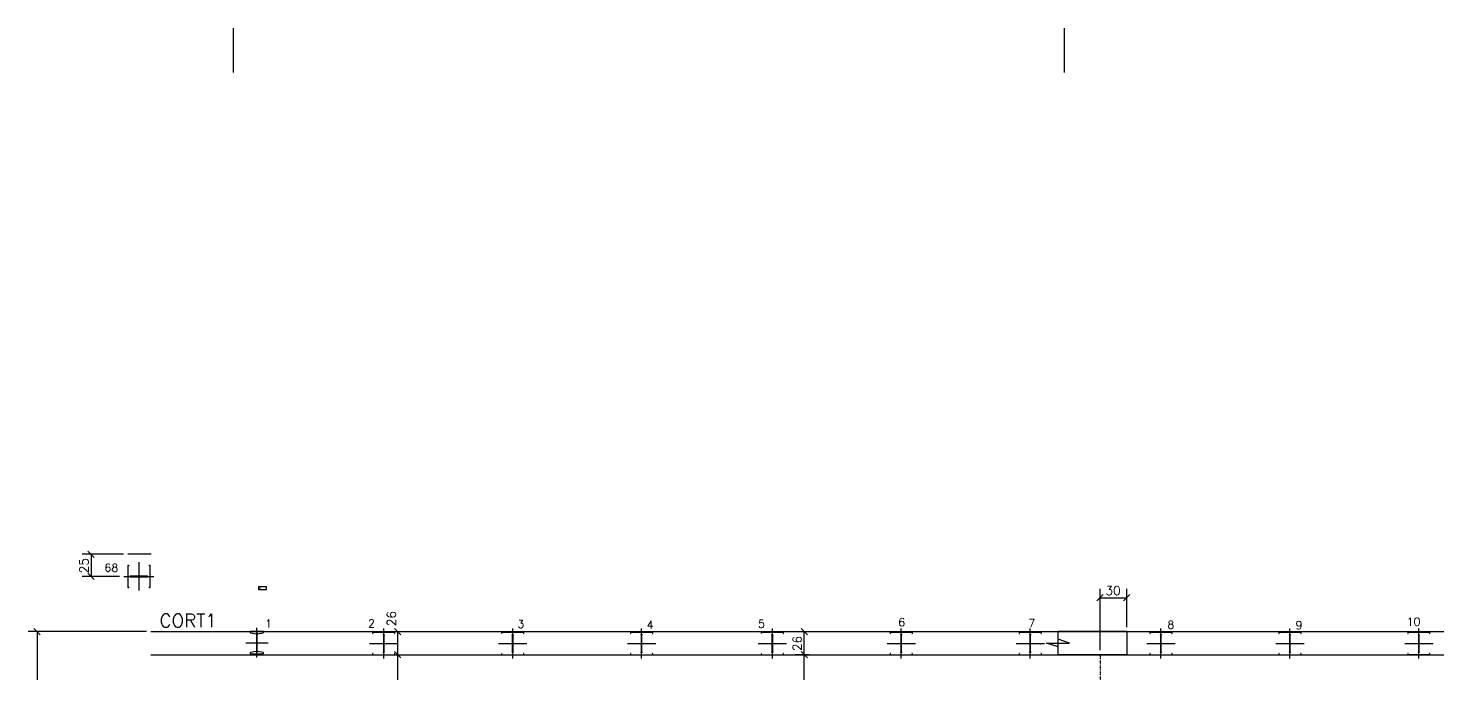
# Model space of a CAD drawing. Extents: x 1476 to 8419, y 491 to 3991.
# Drawn here: x 1997 to 3583, y 3264 to 3991 of the extents above; entities that cross this region are included whole.
import ezdxf

# ---------------------------------------------------------------- set-up
doc = ezdxf.new("R2010")
doc.units = 0
doc.header["$MEASUREMENT"] = 0
doc.linetypes.add('ESTILO_TQS_0004', pattern=[2, 0.5, -0.4, 0.1, -0.4, 0.1, -0.5])
for name, color, linetype in [('1', 1, 'CONTINUOUS'), ('2', 2, 'CONTINUOUS'), ('3', 3, 'CONTINUOUS'), ('4', 4, 'CONTINUOUS'), ('6', 6, 'CONTINUOUS'), ('8', 8, 'CONTINUOUS'), ('9', 9, 'CONTINUOUS')]:
    doc.layers.add(name, color=color, linetype=linetype)
doc.styles.get("Standard").update_dxf_attribs({"font": 'ROMANS.SHX'})

msp = doc.modelspace()

# ---------------------------------------------------------------- linework, layer by layer
at = {"layer": '1', "linetype": 'Continuous'}
for p, q in [((2135.482011, 3398.855621), (2109.481916, 3398.855621)), ((2135.243498, 3311.858), (5280.567632, 3311.858)), ((2135.172214, 3285.858), (5279.108891, 3285.858))]:
    msp.add_line(p, q, dxfattribs=at)
msp.add_lwpolyline([(2256.372716, 3359.135208), (2265.317392, 3359.135208), (2265.317392, 3361.998966), (2256.372716, 3361.998966), (2256.372716, 3359.135208)], dxfattribs=at)
at = {"layer": '2', "linetype": 'Continuous'}
for p, q in [((2064.598358, 3402.391155), (2071.669426, 3395.320087)), ((2064.598358, 3377.391155), (2071.669426, 3370.320087)), ((3199.211585, 3346.40884), (3206.282653, 3353.479908)), ((3229.211585, 3346.40884), (3236.282653, 3353.479908)), ((2003.843503, 3315.393534), (2010.914571, 3308.322466)), ((2416.548882, 3308.322466), (2409.477814, 3315.393534)), ((2873.665854, 3308.322466), (2866.594786, 3315.393534)), ((2416.548882, 3282.322466), (2409.477814, 3289.393534)), ((2416.548882, 3282.322466), (2409.477814, 3289.393534)), ((2873.665854, 3282.322466), (2866.594786, 3289.393534)), ((2873.665854, 3282.322466), (2866.594786, 3289.393534))]:
    msp.add_line(p, q, dxfattribs=at)
at = {"layer": '3', "linetype": 'Continuous'}
for p, q in [((2227.936033, 3990.679532), (2227.936033, 3940.680032)), ((3162.420141, 3990.679532), (3162.420141, 3940.680032))]:
    msp.add_line(p, q, dxfattribs=at)
at = {"layer": '3', "linetype": 'ESTILO_TQS_0004'}
msp.add_line((3202.747119, 3285.858), (3202.747119, 3200.787316), dxfattribs=at)
at = {"layer": '6', "linetype": 'Continuous'}
for p, q in [((2110.167414, 3386.355621), (2109.413327, 3386.355621)), ((2109.413327, 3386.355621), (2109.413327, 3361.355621)), ((2121.913327, 3389.764591), (2121.913327, 3357.946651)), ((2134.413327, 3386.355621), (2133.65924, 3386.355621)), ((2134.413327, 3361.355621), (2134.413327, 3386.355621)), ((2105.064522, 3373.855621), (2138.762132, 3373.855621)), ((2109.413327, 3361.355621), (2110.167414, 3361.355621)), ((2131.378557, 3374.249121), (2112.44924, 3374.249121)), ((2112.44924, 3373.462121), (2131.377414, 3373.462121)), ((2133.65924, 3361.355621), (2134.413327, 3361.355621)), ((2254.554529, 3282.509195), (2254.554529, 3316.206805)), ((2397.191136, 3281.509195), (2397.191136, 3315.206805)), ((2542.190986, 3281.510641), (2542.190986, 3315.208251)), ((2687.190986, 3281.512086), (2687.190986, 3315.209696)), ((2834.191, 3281.509195), (2834.191, 3315.206805)), ((2979.190986, 3281.514998), (2979.190986, 3315.212608)), ((3124.190986, 3281.516443), (3124.190986, 3315.214053)), ((3271.190986, 3281.517909), (3271.190986, 3315.215519)), ((3416.190986, 3281.519355), (3416.190986, 3315.216965)), ((3561.190986, 3281.5208), (3561.190986, 3315.21841)), ((2242.04556, 3299.358), (2267.063499, 3299.358)), ((2262.074529, 3311.858), (2247.034529, 3311.858)), ((2247.034529, 3311.858), (2247.034529, 3311.103913)), ((2247.51746, 3310.495274), (2253.678098, 3309.430726)), ((2254.161029, 3308.82323), (2254.161029, 3289.893913)), ((2254.948029, 3289.893913), (2254.948029, 3308.822087)), ((2255.43096, 3309.430726), (2261.591598, 3310.495274)), ((2262.074529, 3311.103913), (2262.074529, 3311.858)), ((2381.282166, 3298.358), (2413.100105, 3298.358)), ((2409.691136, 3310.858), (2384.691136, 3310.858)), ((2384.691136, 3310.858), (2384.691136, 3310.103913)), ((2396.797636, 3307.82323), (2396.797636, 3288.893913)), ((2397.584636, 3288.893913), (2397.584636, 3307.822087)), ((2409.691136, 3310.103913), (2409.691136, 3310.858)), ((2526.282017, 3298.359446), (2558.099956, 3298.359446)), ((2554.690986, 3310.859446), (2529.690986, 3310.859446)), ((2529.690986, 3310.859446), (2529.690986, 3310.105359)), ((2541.797486, 3307.824676), (2541.797486, 3288.895359)), ((2542.584486, 3288.895359), (2542.584486, 3307.823533)), ((2554.690986, 3310.105359), (2554.690986, 3310.859446)), ((2671.282017, 3298.360891), (2703.099956, 3298.360891)), ((2699.690986, 3310.860891), (2674.690986, 3310.860891)), ((2674.690986, 3310.860891), (2674.690986, 3310.106804)), ((2686.797486, 3307.826122), (2686.797486, 3288.896804)), ((2687.584486, 3288.896804), (2687.584486, 3307.824978)), ((2699.690986, 3310.106804), (2699.690986, 3310.860891)), ((2818.28203, 3298.358), (2850.09997, 3298.358)), ((2846.691, 3310.858), (2821.691, 3310.858)), ((2821.691, 3310.858), (2821.691, 3310.103913)), ((2833.7975, 3307.82323), (2833.7975, 3288.893913)), ((2834.5845, 3288.893913), (2834.5845, 3307.822087)), ((2846.691, 3310.103913), (2846.691, 3310.858)), ((2963.282017, 3298.363803), (2995.099956, 3298.363803)), ((2991.690986, 3310.863803), (2966.690986, 3310.863803)), ((2966.690986, 3310.863803), (2966.690986, 3310.109715)), ((2978.797486, 3307.829033), (2978.797486, 3288.899715)), ((2979.584486, 3288.899715), (2979.584486, 3307.82789)), ((2991.690986, 3310.109715), (2991.690986, 3310.863803)), ((3108.282017, 3298.365248), (3140.099956, 3298.365248)), ((3136.690986, 3310.865248), (3111.690986, 3310.865248)), ((3111.690986, 3310.865248), (3111.690986, 3310.111161)), ((3123.797486, 3307.830479), (3123.797486, 3288.901161)), ((3124.584486, 3288.901161), (3124.584486, 3307.829335)), ((3136.690986, 3310.111161), (3136.690986, 3310.865248)), ((3232.747119, 3311.858), (3155.514566, 3311.858)), ((3232.747119, 3311.858), (3232.747119, 3285.858)), ((3255.282017, 3298.366714), (3287.099956, 3298.366714)), ((3283.690986, 3310.866714), (3258.690986, 3310.866714)), ((3258.690986, 3310.866714), (3258.690986, 3310.112627)), ((3270.797486, 3307.831944), (3270.797486, 3288.902627)), ((3271.584486, 3288.902627), (3271.584486, 3307.830801)), ((3283.690986, 3310.112627), (3283.690986, 3310.866714)), ((3400.282017, 3298.36816), (3432.099956, 3298.36816)), ((3428.690986, 3310.86816), (3403.690986, 3310.86816)), ((3403.690986, 3310.86816), (3403.690986, 3310.114072)), ((3415.797486, 3307.83339), (3415.797486, 3288.904072)), ((3416.584486, 3288.904072), (3416.584486, 3307.832247)), ((3428.690986, 3310.114072), (3428.690986, 3310.86816)), ((3545.282016, 3298.369605), (3577.099956, 3298.369605)), ((3573.690986, 3310.869605), (3548.690986, 3310.869605)), ((3548.690986, 3310.869605), (3548.690986, 3310.115518)), ((3560.797486, 3307.834836), (3560.797486, 3288.905518)), ((3561.584486, 3288.905518), (3561.584486, 3307.833692)), ((3573.690986, 3310.115518), (3573.690986, 3310.869605)), ((2247.034529, 3287.612087), (2247.034529, 3286.858)), ((2247.034529, 3286.858), (2262.074529, 3286.858)), ((2253.678098, 3289.285274), (2247.51746, 3288.220726)), ((2261.591598, 3288.220726), (2255.43096, 3289.285274)), ((2262.074529, 3286.858), (2262.074529, 3287.612087)), ((2384.691136, 3286.612087), (2384.691136, 3285.858)), ((2384.691136, 3285.858), (2409.691136, 3285.858)), ((2409.691136, 3285.858), (2409.691136, 3286.612087)), ((2529.690986, 3286.613533), (2529.690986, 3285.859446)), ((2529.690986, 3285.859446), (2554.690986, 3285.859446)), ((2554.690986, 3285.859446), (2554.690986, 3286.613533)), ((2674.690986, 3286.614978), (2674.690986, 3285.860891)), ((2674.690986, 3285.860891), (2699.690986, 3285.860891)), ((2699.690986, 3285.860891), (2699.690986, 3286.614978)), ((2821.691, 3286.612087), (2821.691, 3285.858)), ((2821.691, 3285.858), (2846.691, 3285.858)), ((2846.691, 3285.858), (2846.691, 3286.612087)), ((2966.690986, 3286.61789), (2966.690986, 3285.863803)), ((2966.690986, 3285.863803), (2991.690986, 3285.863803)), ((2991.690986, 3285.863803), (2991.690986, 3286.61789)), ((3111.690986, 3286.619335), (3111.690986, 3285.865248)), ((3111.690986, 3285.865248), (3136.690986, 3285.865248)), ((3136.690986, 3285.865248), (3136.690986, 3286.619335)), ((3232.747119, 3285.858), (3155.514566, 3285.858)), ((3258.690986, 3286.620801), (3258.690986, 3285.866714)), ((3258.690986, 3285.866714), (3283.690986, 3285.866714)), ((3283.690986, 3285.866714), (3283.690986, 3286.620801)), ((3403.690986, 3286.622247), (3403.690986, 3285.86816)), ((3403.690986, 3285.86816), (3428.690986, 3285.86816)), ((3428.690986, 3285.86816), (3428.690986, 3286.622247)), ((3548.690986, 3286.623692), (3548.690986, 3285.869605)), ((3548.690986, 3285.869605), (3573.690986, 3285.869605)), ((3573.690986, 3285.869605), (3573.690986, 3286.623692))]:
    msp.add_line(p, q, dxfattribs=at)
for centre, radius, start, end in [((2110.167414, 3385.730621), 0.625, 13.138774, 90), ((2133.65924, 3385.730621), 0.625, 90, 166.861226), ((2110.167414, 3361.980621), 0.625, 270, 346.861226), ((2112.44924, 3374.874121), 0.625, 193.138774, 270), ((2112.44924, 3372.837121), 0.625, 90, 166.861226), ((2131.377412, 3374.874122), 0.625002, 269.895004, 346.861148), ((2131.377414, 3372.837121), 0.625, 13.138774, 90), ((2133.65924, 3361.980621), 0.625, 193.138774, 270), ((2247.659529, 3311.103913), 0.625, 180, 256.861226), ((2253.536028, 3308.822085), 0.625002, 359.895004, 76.861148), ((2255.573029, 3308.822087), 0.625, 103.138774, 180), ((2261.449529, 3311.103913), 0.625, 283.138774, 0), ((2385.316136, 3310.103913), 0.625, 180, 256.861226), ((2396.172634, 3307.822085), 0.625002, 359.895004, 76.861148), ((2398.209636, 3307.822087), 0.625, 103.138774, 180), ((2409.066136, 3310.103913), 0.625, 283.138774, 0), ((2530.315986, 3310.105359), 0.625, 180, 256.861226), ((2541.172485, 3307.823531), 0.625002, 359.895004, 76.861148), ((2543.209486, 3307.823533), 0.625, 103.138774, 180), ((2554.065986, 3310.105359), 0.625, 283.138774, 0), ((2675.315986, 3310.106804), 0.625, 180, 256.861226), ((2686.172485, 3307.824976), 0.625002, 359.895004, 76.861148), ((2688.209486, 3307.824978), 0.625, 103.138774, 180), ((2699.065986, 3310.106804), 0.625, 283.138774, 0), ((2822.316, 3310.103913), 0.625, 180, 256.861226), ((2833.172499, 3307.822085), 0.625002, 359.895004, 76.861148), ((2835.2095, 3307.822087), 0.625, 103.138774, 180), ((2846.066, 3310.103913), 0.625, 283.138774, 0), ((2967.315986, 3310.109715), 0.625, 180, 256.861226), ((2978.172485, 3307.827888), 0.625002, 359.895004, 76.861148), ((2980.209486, 3307.82789), 0.625, 103.138774, 180), ((2991.065986, 3310.109715), 0.625, 283.138774, 0), ((3112.315986, 3310.111161), 0.625, 180, 256.861226), ((3123.172485, 3307.829333), 0.625002, 359.895004, 76.861148), ((3125.209486, 3307.829335), 0.625, 103.138774, 180), ((3136.065986, 3310.111161), 0.625, 283.138774, 0), ((3259.315986, 3310.112627), 0.625, 180, 256.861226), ((3270.172485, 3307.830799), 0.625002, 359.895004, 76.861148), ((3272.209486, 3307.830801), 0.625, 103.138774, 180), ((3283.065986, 3310.112627), 0.625, 283.138774, 0), ((3404.315986, 3310.114072), 0.625, 180, 256.861226), ((3415.172485, 3307.832245), 0.625002, 359.895004, 76.861148), ((3417.209486, 3307.832247), 0.625, 103.138774, 180), ((3428.065986, 3310.114072), 0.625, 283.138774, 0), ((3549.315986, 3310.115518), 0.625, 180, 256.861226), ((3560.172485, 3307.83369), 0.625002, 359.895004, 76.861148), ((3562.209486, 3307.833692), 0.625, 103.138774, 180), ((3573.065986, 3310.115518), 0.625, 283.138774, 0), ((2247.659529, 3287.612087), 0.625, 103.138774, 180), ((2253.536029, 3289.893913), 0.625, 283.138774, 0), ((2255.573029, 3289.893913), 0.625, 180, 256.861226), ((2261.449529, 3287.612087), 0.625, 0, 76.861226), ((2385.316136, 3286.612087), 0.625, 103.138774, 180), ((2396.172636, 3288.893913), 0.625, 283.138774, 0), ((2398.209636, 3288.893913), 0.625, 180, 256.861226), ((2409.066136, 3286.612087), 0.625, 0, 76.861226), ((2530.315986, 3286.613533), 0.625, 103.138774, 180), ((2541.172486, 3288.895359), 0.625, 283.138774, 0), ((2543.209486, 3288.895359), 0.625, 180, 256.861226), ((2554.065986, 3286.613533), 0.625, 0, 76.861226), ((2675.315986, 3286.614978), 0.625, 103.138774, 180), ((2686.172486, 3288.896804), 0.625, 283.138774, 0), ((2688.209486, 3288.896804), 0.625, 180, 256.861226), ((2699.065986, 3286.614978), 0.625, 0, 76.861226), ((2822.316, 3286.612087), 0.625, 103.138774, 180), ((2833.1725, 3288.893913), 0.625, 283.138774, 0), ((2835.2095, 3288.893913), 0.625, 180, 256.861226), ((2846.066, 3286.612087), 0.625, 0, 76.861226), ((2967.315986, 3286.61789), 0.625, 103.138774, 180), ((2978.172486, 3288.899715), 0.625, 283.138774, 0), ((2980.209486, 3288.899715), 0.625, 180, 256.861226), ((2991.065986, 3286.61789), 0.625, 0, 76.861226), ((3112.315986, 3286.619335), 0.625, 103.138774, 180), ((3123.172486, 3288.901161), 0.625, 283.138774, 0), ((3125.209486, 3288.901161), 0.625, 180, 256.861226), ((3136.065986, 3286.619335), 0.625, 0, 76.861226), ((3259.315986, 3286.620801), 0.625, 103.138774, 180), ((3270.172486, 3288.902627), 0.625, 283.138774, 0), ((3272.209486, 3288.902627), 0.625, 180, 256.861226), ((3283.065986, 3286.620801), 0.625, 0, 76.861226), ((3404.315986, 3286.622247), 0.625, 103.138774, 180), ((3415.172486, 3288.904072), 0.625, 283.138774, 0), ((3417.209486, 3288.904072), 0.625, 180, 256.861226), ((3428.065986, 3286.622247), 0.625, 0, 76.861226), ((3549.315986, 3286.623692), 0.625, 103.138774, 180), ((3560.172486, 3288.905518), 0.625, 283.138774, 0), ((3562.209486, 3288.905518), 0.625, 180, 256.861226), ((3573.065986, 3286.623692), 0.625, 0, 76.861226)]:
    msp.add_arc(centre, radius, start, end, dxfattribs=at)
at = {"layer": '8', "linetype": 'Continuous'}
msp.add_lwpolyline([(3232.747119, 3285.858), (3155.514566, 3285.858), (3155.514566, 3311.858), (3232.747119, 3311.858), (3232.747119, 3285.858)], dxfattribs=at)
at = {"layer": '9', "linetype": 'Continuous'}
for p, q in [((2104.481916, 3398.855621), (2058.133892, 3398.855621)), ((2068.133892, 3398.855621), (2068.133892, 3373.855621)), ((2100.064522, 3373.855621), (2058.133892, 3373.855621)), ((3202.747119, 3290.858), (3202.747119, 3359.944374)), ((3202.747119, 3349.944374), (3232.747119, 3349.944374)), ((3232.747119, 3316.858), (3232.747119, 3359.944374)), ((2130.243498, 3311.858), (1997.379037, 3311.858)), ((2007.379037, 3311.858), (2007.379037, 2709.858)), ((2413.013348, 3285.858), (2413.013348, 3311.858)), ((2870.13032, 3285.858), (2870.13032, 3311.858)), ((2413.013348, 2795.358), (2413.013348, 3285.858)), ((2875.574925, 3285.858), (2860.13032, 3285.858)), ((2870.13032, 2904.858), (2870.13032, 3285.858))]:
    msp.add_line(p, q, dxfattribs=at)
msp.add_lwpolyline([(3155.514566, 3285.858), (3155.514566, 3294.524683), (3142.514566, 3298.858), (3168.514565, 3298.858), (3155.514566, 3303.191342), (3155.514566, 3311.858)], dxfattribs=at)

# ---------------------------------------------------------------- texts
at = {"layer": '1', "linetype": 'Continuous'}
msp.add_text('C:\\Users\\Werebe\\OneDrive\\Jair\\TQS\\TQS\\Logo\\ALIMONTI.JPG', height=0.051139, dxfattribs=at).set_placement((2256.452579, 3360.567087))
at = {"layer": '2', "linetype": 'Continuous'}
for s, p in [('25', (2065.133892, 3377.355621)), ('26', (2410.839036, 3317.847472)), ('26', (2867.13032, 3289.858))]:
    msp.add_text(s, height=10, rotation=90, dxfattribs=at).set_placement(p)
msp.add_text('30', height=10, dxfattribs=at).set_placement((3208.747119, 3352.944374))
at = {"layer": '3', "linetype": 'Continuous'}
for s, p in [('68', (2083.122495, 3379.228941)), ('1', (2263.783307, 3316.347166)), ('2', (2379.623528, 3316.586305)), ('3', (2547.420973, 3315.846428)), ('4', (2692.845235, 3314.787301)), ('5', (2818.200217, 3316.091518)), ('6', (2975.71931, 3317.894067)), ('7', (3122.097003, 3316.894067)), ('8', (3278.496273, 3315.084832)), ('9', (3422.567296, 3314.562971)), ('10', (3547.512765, 3318.34436))]:
    msp.add_text(s, height=9, dxfattribs=at).set_placement(p)
at = {"layer": '4', "linetype": 'Continuous'}
msp.add_text('CORT1', height=15, dxfattribs=at).set_placement((2145.129288, 3316.643905))

doc.saveas('drawing.dxf')
